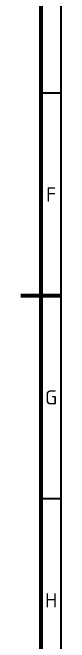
# Paper-space layout 'Layout1' of a CAD drawing. Header units: millimetres. Extents: x 198 to 1020, y 107 to 694.
# Drawn here: x 1009.3 to 1019.3, y 313.4 to 468.7 of the extents above; entities that cross this region are included whole.
import ezdxf

# ---------------------------------------------------------------- set-up
doc = ezdxf.new("R2010")
doc.units = ezdxf.units.MM
doc.header["$LTSCALE"] = 0.25
for name, color, linetype, lineweight in [('CHU', 6, 'Continuous', 25), ('Khung dam', 30, 'Continuous', 70), ('KHUNG MANH', 4, 'Continuous', 35)]:
    doc.layers.add(name, color=color, linetype=linetype, lineweight=lineweight)
doc.styles.add('ISO', font='isocpeur.ttf', dxfattribs={"height": 2.5})

psp = doc.layouts.get("Layout1")

# ---------------------------------------------------------------- linework, layer by layer
at = {"layer": 'Khung dam'}
for p, q in [((1014.33655, 111.82132), (1014.33655, 685.82132)), ((1019.33655, 398.82132), (1009.33655, 398.82132))]:
    psp.add_line(p, q, dxfattribs=at)
at = {"layer": 'KHUNG MANH'}
for p, q in [((1019.33655, 106.82132), (1019.33655, 690.82132)), ((1019.33655, 448.82132), (1014.33655, 448.82132)), ((1019.33655, 348.82132), (1014.33655, 348.82132))]:
    psp.add_line(p, q, dxfattribs=at)

# ---------------------------------------------------------------- texts
at = {"layer": 'CHU', "char_height": 3.5, "attachment_point": 5, "style": 'ISO'}
for s, insert in [('F', (1016.83655, 423.82132)), ('G', (1016.83655, 373.82132)), ('H', (1016.83655, 323.82132))]:
    psp.add_mtext_dynamic_manual_height_columns(s, width=5, gutter_width=25, heights=[0], dxfattribs=dict(at, insert=insert))

doc.saveas('drawing.dxf')
